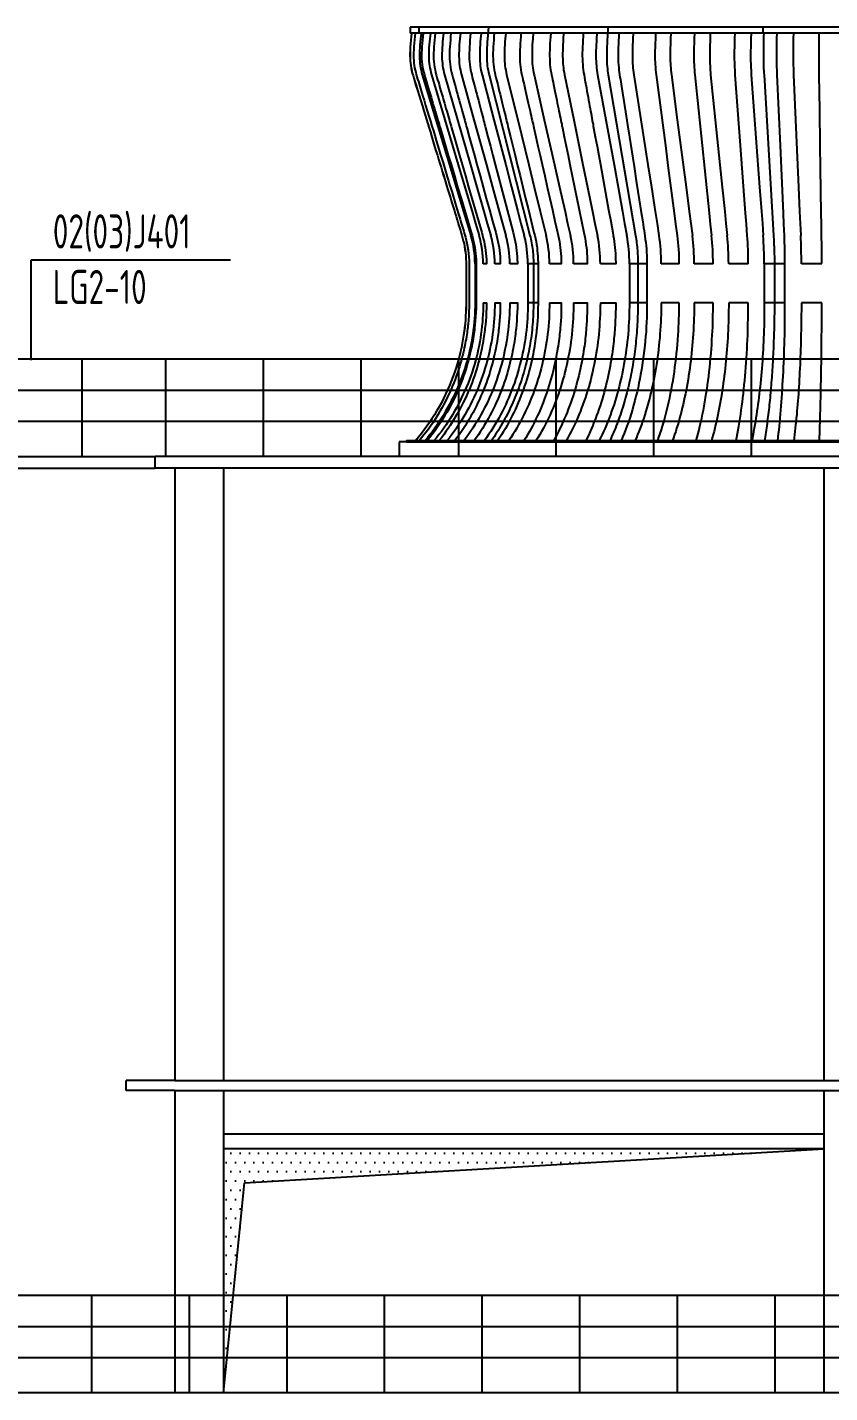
# Model space of a CAD drawing. Extents: x 665703 to 1047784, y -160603 to 92239.
# Drawn here: x 784832 to 793053, y -8425 to 5575 of the extents above; entities that cross this region are included whole.
import ezdxf

# ---------------------------------------------------------------- set-up
doc = ezdxf.new("R2010")
doc.units = 0
doc.header["$LTSCALE"] = 800
doc.layers.get('0').update_dxf_attribs({"linetype": 'CONTINUOUS'})
for name, color, linetype in [('HATCH', 254, 'CONTINUOUS'), ('TEXT', 7, 'CONTINUOUS'), ('中粗', 3, 'CONTINUOUS'), ('粗线', 1, 'CONTINUOUS'), ('细线', 7, 'CONTINUOUS')]:
    doc.layers.add(name, color=color, linetype=linetype)
doc.styles.add('TSSD_Norm', font='Tssdeng.shx', dxfattribs={"bigfont": 'hztxt.shx'})

# ---------------------------------------------------------------- blocks, each defined once
blk = doc.blocks.new('ft')
at = {"color": 7, "linetype": 'Continuous'}
for p, q in [((-4487, 4250), (-4487, 4191)), ((-3731, 4250), (-4487, 4250)), ((-4401, 4250), (-4401, 4191)), ((-4401, 4250), (-4401, 4191)), ((-2493, 4250), (-3731, 4250)), ((-875, 4250), (-2493, 4250)), ((-875, 4250), (-875, 4191)), ((-875, 4250), (-875, 4191)), ((875, 4250), (-875, 4250)), ((-3731, 4191), (-4487, 4191)), ((-2493, 4191), (-3731, 4191)), ((-875, 4191), (-2493, 4191)), ((875, 4191), (-875, 4191)), ((-3680, 3763), (-3261, 2116)), ((-3680, 3763), (-3261, 2116)), ((-2459, 3763), (-2179, 2116)), ((-2459, 3763), (-2179, 2116)), ((-863, 3763), (-765, 2116)), ((-863, 3763), (-765, 2116)), ((-3824, 1826), (-3824, 1426)), ((-3814, 1826), (-3824, 1826)), ((-3225, 1826), (-3283, 1826)), ((-3225, 1826), (-3225, 1426)), ((-3225, 1826), (-3225, 1426)), ((-3178, 1826), (-3225, 1826)), ((-2155, 1826), (-2242, 1826)), ((-2062, 1826), (-2155, 1826)), ((-2155, 1826), (-2155, 1426)), ((-2155, 1826), (-2155, 1426)), ((-1732, 1826), (-1917, 1826)), ((-1385, 1826), (-1578, 1826)), ((-1024, 1826), (-1225, 1826)), ((-757, 1826), (-860, 1826)), ((-757, 1826), (-757, 1426)), ((-648, 1826), (-757, 1826)), ((-757, 1826), (-757, 1426)), ((-271, 1826), (-480, 1826)), ((-3814, 1426), (-3824, 1426)), ((-3225, 1426), (-3283, 1426)), ((-3178, 1426), (-3225, 1426)), ((-2155, 1426), (-2242, 1426)), ((-2062, 1426), (-2155, 1426)), ((-1732, 1426), (-1917, 1426)), ((-1385, 1426), (-1578, 1426)), ((-1024, 1426), (-1225, 1426)), ((-757, 1426), (-860, 1426)), ((-648, 1426), (-757, 1426)), ((-271, 1426), (-480, 1426))]:
    blk.add_line(p, q, dxfattribs=at)
at = {"color": 7, "linetype": 'Continuous', "flags": 128}
for points in [[(-3685, 4250), (-3696, 4131), (-3698, 4101), (-3700, 4071), (-3702, 4041), (-3704, 4011), (-3704, 3981), (-3704, 3950), (-3704, 3927), (-3702, 3903), (-3701, 3880), (-3698, 3856), (-3695, 3833), (-3691, 3809), (-3686, 3786), (-3680, 3763)], [(-2462, 4250), (-2468, 4155), (-2470, 4120), (-2471, 4085), (-2473, 4051), (-2474, 4017), (-2475, 3984), (-2475, 3950), (-2474, 3924), (-2473, 3899), (-2472, 3873), (-2470, 3847), (-2468, 3826), (-2465, 3805), (-2462, 3784), (-2459, 3763)], [(-4474, 4191), (-4478, 4154), (-4482, 4118), (-4485, 4083), (-4488, 4048), (-4490, 4015), (-4491, 3982), (-4491, 3956), (-4490, 3931), (-4489, 3906), (-4486, 3881), (-4483, 3857), (-4479, 3832), (-4474, 3807), (-4467, 3781), (-4459, 3755), (-4451, 3729), (-4444, 3704), (-4429, 3655), (-4414, 3606), (-4397, 3550), (-4380, 3495), (-4364, 3442), (-4349, 3395), (-4335, 3349), (-4322, 3304), (-4308, 3260), (-4295, 3216), (-4282, 3174), (-4267, 3125), (-4252, 3076), (-4238, 3029), (-4224, 2984), (-4210, 2939), (-4197, 2897), (-4185, 2855), (-4172, 2815), (-4160, 2776), (-4149, 2737), (-4137, 2700), (-4126, 2664), (-4115, 2629), (-4105, 2595), (-4095, 2563), (-4086, 2532), (-4077, 2502), (-4068, 2473), (-4061, 2451), (-4054, 2429), (-4048, 2408), (-4042, 2388), (-4036, 2368), (-4027, 2341), (-4019, 2312), (-4009, 2282), (-4001, 2254), (-3992, 2225), (-3983, 2196), (-3974, 2165), (-3966, 2140), (-3958, 2114), (-3951, 2088), (-3944, 2061), (-3937, 2032), (-3932, 2003), (-3927, 1972), (-3923, 1941), (-3919, 1909), (-3917, 1876), (-3916, 1843), (-3916, 1803), (-3916, 1762), (-3916, 1720), (-3916, 1678), (-3916, 1634), (-3916, 1589), (-3916, 1554), (-3916, 1517), (-3916, 1481), (-3916, 1443), (-3916, 1405), (-3917, 1367), (-3918, 1329), (-3920, 1290), (-3923, 1251), (-3926, 1212), (-3931, 1172), (-3936, 1132), (-3941, 1092), (-3948, 1051), (-3955, 1010), (-3964, 968), (-3973, 926), (-3984, 883), (-3995, 840), (-4008, 796), (-4021, 753), (-4036, 709), (-4052, 665), (-4068, 621), (-4086, 577), (-4106, 532), (-4126, 488), (-4147, 444), (-4169, 400), (-4193, 357), (-4218, 313), (-4241, 275), (-4265, 236), (-4291, 198), (-4317, 159), (-4344, 121), (-4373, 84), (-4402, 46), (-4433, 9)], [(-4474, 4191), (-4478, 4154), (-4481, 4118), (-4485, 4083), (-4487, 4048), (-4489, 4015), (-4490, 3982), (-4490, 3956), (-4490, 3931), (-4488, 3906), (-4486, 3881), (-4483, 3857), (-4479, 3832), (-4473, 3807), (-4467, 3781), (-4459, 3755), (-4451, 3729), (-4443, 3704), (-4428, 3655), (-4414, 3606), (-4397, 3550), (-4380, 3495), (-4363, 3442), (-4349, 3395), (-4335, 3349), (-4321, 3304), (-4308, 3260), (-4295, 3216), (-4282, 3174), (-4267, 3125), (-4252, 3076), (-4238, 3029), (-4224, 2984), (-4210, 2939), (-4197, 2897), (-4184, 2855), (-4172, 2815), (-4160, 2776), (-4148, 2737), (-4137, 2700), (-4126, 2664), (-4115, 2629), (-4105, 2595), (-4095, 2563), (-4086, 2532), (-4076, 2502), (-4068, 2473), (-4061, 2451), (-4054, 2429), (-4048, 2408), (-4042, 2388), (-4036, 2368), (-4027, 2341), (-4018, 2312), (-4009, 2282), (-4001, 2254), (-3992, 2225), (-3983, 2196), (-3974, 2165), (-3966, 2140), (-3958, 2114), (-3951, 2088), (-3944, 2061), (-3937, 2032), (-3931, 2003), (-3926, 1972), (-3922, 1941), (-3919, 1909), (-3917, 1876), (-3916, 1843), (-3916, 1803), (-3916, 1762), (-3916, 1720), (-3916, 1678), (-3916, 1634), (-3916, 1589), (-3916, 1554), (-3916, 1517), (-3916, 1481), (-3916, 1443), (-3916, 1405), (-3916, 1367), (-3918, 1329), (-3920, 1290), (-3923, 1251), (-3926, 1212), (-3930, 1172), (-3935, 1132), (-3941, 1092), (-3948, 1051), (-3955, 1010), (-3964, 968), (-3973, 926), (-3984, 883), (-3995, 840), (-4008, 796), (-4021, 753), (-4036, 709), (-4051, 665), (-4068, 621), (-4086, 577), (-4105, 532), (-4126, 488), (-4147, 444), (-4169, 400), (-4193, 357), (-4218, 313), (-4241, 275), (-4265, 236), (-4290, 198), (-4317, 159), (-4344, 121), (-4372, 84), (-4402, 46), (-4432, 9)], [(-4437, 4191), (-4441, 4155), (-4445, 4121), (-4448, 4087), (-4450, 4054), (-4452, 4021), (-4454, 3989), (-4454, 3958), (-4453, 3933), (-4452, 3908), (-4450, 3883), (-4447, 3859), (-4443, 3835), (-4438, 3811), (-4432, 3788), (-4426, 3765), (-4419, 3742), (-4412, 3719), (-4405, 3696), (-4390, 3647), (-4375, 3598), (-4361, 3550), (-4346, 3502), (-4330, 3447), (-4313, 3393), (-4297, 3340), (-4282, 3288), (-4266, 3237), (-4251, 3188), (-4236, 3139), (-4222, 3091), (-4208, 3045), (-4194, 2999), (-4181, 2954), (-4167, 2911), (-4152, 2860), (-4137, 2811), (-4123, 2764), (-4109, 2717), (-4096, 2676), (-4084, 2635), (-4072, 2596), (-4060, 2557), (-4049, 2520), (-4038, 2483), (-4028, 2448), (-4017, 2414), (-4007, 2379), (-3997, 2346), (-3987, 2314), (-3977, 2282), (-3968, 2251), (-3959, 2220), (-3949, 2189), (-3940, 2159), (-3931, 2128), (-3922, 2098), (-3914, 2067), (-3907, 2037), (-3900, 2001), (-3894, 1966), (-3890, 1930), (-3887, 1895), (-3885, 1862), (-3885, 1830), (-3885, 1798), (-3885, 1766), (-3885, 1735), (-3885, 1703), (-3885, 1673), (-3885, 1617), (-3885, 1561), (-3885, 1505), (-3885, 1463), (-3885, 1420), (-3885, 1377), (-3886, 1335), (-3889, 1292), (-3892, 1250), (-3895, 1207), (-3897, 1190), (-3899, 1172), (-3901, 1154), (-3904, 1136), (-3906, 1116), (-3909, 1096), (-3912, 1075), (-3916, 1054), (-3920, 1032), (-3924, 1010), (-3928, 986), (-3934, 962), (-3939, 936), (-3945, 910), (-3952, 884), (-3959, 856), (-3966, 828), (-3975, 800), (-3983, 770), (-3993, 740), (-4004, 707), (-4016, 673), (-4029, 639), (-4042, 603), (-4057, 567), (-4073, 531), (-4089, 496), (-4106, 460), (-4124, 424), (-4142, 387), (-4162, 350), (-4184, 313), (-4206, 275), (-4230, 237), (-4254, 199), (-4281, 161), (-4302, 131), (-4324, 100), (-4348, 70), (-4372, 39), (-4396, 9)], [(-4377, 4191), (-4383, 4131), (-4386, 4101), (-4388, 4071), (-4390, 4041), (-4392, 4011), (-4393, 3981), (-4393, 3950), (-4392, 3927), (-4391, 3903), (-4389, 3880), (-4386, 3856), (-4382, 3833), (-4377, 3809), (-4371, 3786), (-4365, 3763)], [(-4355, 4191), (-4359, 4154), (-4363, 4119), (-4366, 4084), (-4368, 4050), (-4370, 4018), (-4371, 3986), (-4371, 3955), (-4371, 3926), (-4369, 3897), (-4366, 3869), (-4362, 3842), (-4357, 3814), (-4350, 3787), (-4343, 3762), (-4336, 3736), (-4328, 3712), (-4321, 3688), (-4314, 3664), (-4304, 3630), (-4294, 3596), (-4284, 3564), (-4275, 3533), (-4266, 3502), (-4257, 3473), (-4249, 3445), (-4241, 3417), (-4233, 3391), (-4226, 3365), (-4218, 3341), (-4211, 3317), (-4205, 3296), (-4199, 3276), (-4193, 3256), (-4188, 3237), (-4182, 3219), (-4155, 3126), (-4127, 3032), (-4099, 2937), (-4070, 2842), (-4036, 2726), (-4002, 2611), (-3967, 2495), (-3933, 2378), (-3898, 2262), (-3864, 2145), (-3855, 2115), (-3846, 2085), (-3839, 2054), (-3833, 2023), (-3827, 1993), (-3823, 1962), (-3819, 1932), (-3816, 1901), (-3814, 1870), (-3814, 1839), (-3813, 1808), (-3813, 1776), (-3813, 1745), (-3813, 1713), (-3813, 1682), (-3813, 1651), (-3813, 1602), (-3813, 1555), (-3813, 1508), (-3813, 1461), (-3813, 1416), (-3814, 1371), (-3816, 1327), (-3818, 1283), (-3821, 1242), (-3825, 1202), (-3829, 1163), (-3831, 1144), (-3834, 1124), (-3837, 1103), (-3840, 1081), (-3844, 1058), (-3848, 1033), (-3852, 1008), (-3857, 982), (-3863, 955), (-3869, 926), (-3876, 898), (-3883, 868), (-3891, 838), (-3900, 806), (-3909, 775), (-3919, 743), (-3929, 711), (-3941, 677), (-3953, 643), (-3966, 608), (-3980, 575), (-3994, 541), (-4009, 506), (-4025, 471), (-4042, 435), (-4058, 403), (-4076, 370), (-4094, 336), (-4113, 302), (-4133, 269), (-4154, 234), (-4176, 200), (-4197, 168), (-4219, 137), (-4241, 105), (-4265, 73), (-4290, 41), (-4315, 9)], [(-4282, 4191), (-4288, 4131), (-4291, 4101), (-4293, 4071), (-4296, 4041), (-4297, 4011), (-4298, 3981), (-4298, 3950), (-4297, 3927), (-4296, 3903), (-4294, 3880), (-4291, 3856), (-4287, 3833), (-4282, 3809), (-4277, 3786), (-4270, 3763)], [(-4233, 4191), (-4237, 4154), (-4240, 4119), (-4243, 4084), (-4246, 4050), (-4247, 4018), (-4248, 3986), (-4249, 3955), (-4248, 3926), (-4246, 3897), (-4243, 3869), (-4239, 3842), (-4234, 3814), (-4228, 3787), (-4221, 3762), (-4214, 3736), (-4207, 3712), (-4200, 3688), (-4193, 3664), (-4183, 3630), (-4173, 3596), (-4164, 3564), (-4155, 3533), (-4146, 3502), (-4138, 3473), (-4130, 3445), (-4122, 3417), (-4114, 3391), (-4107, 3365), (-4100, 3341), (-4093, 3317), (-4087, 3296), (-4081, 3276), (-4076, 3256), (-4070, 3237), (-4065, 3219), (-4038, 3126), (-4011, 3032), (-3984, 2937), (-3956, 2842), (-3923, 2726), (-3890, 2611), (-3856, 2495), (-3823, 2378), (-3789, 2262), (-3756, 2145), (-3747, 2115), (-3739, 2085), (-3732, 2054), (-3726, 2023), (-3720, 1993), (-3716, 1962), (-3712, 1932), (-3710, 1901), (-3708, 1870), (-3707, 1839), (-3707, 1826), (-3740, 1826)], [(-4148, 4191), (-4154, 4131), (-4157, 4101), (-4159, 4071), (-4161, 4041), (-4162, 4011), (-4163, 3981), (-4163, 3950), (-4163, 3927), (-4161, 3903), (-4159, 3880), (-4156, 3856), (-4153, 3833), (-4148, 3809), (-4143, 3786), (-4137, 3763)], [(-4071, 4191), (-4074, 4154), (-4077, 4119), (-4080, 4084), (-4083, 4050), (-4084, 4018), (-4085, 3986), (-4085, 3955), (-4085, 3926), (-4083, 3897), (-4080, 3869), (-4076, 3842), (-4072, 3814), (-4066, 3787), (-4059, 3762), (-4052, 3736), (-4045, 3712), (-4038, 3688), (-4032, 3664), (-4022, 3630), (-4013, 3596), (-4004, 3564), (-3996, 3533), (-3987, 3502), (-3979, 3473), (-3971, 3445), (-3964, 3417), (-3956, 3391), (-3949, 3365), (-3943, 3341), (-3936, 3317), (-3930, 3296), (-3925, 3276), (-3919, 3256), (-3914, 3237), (-3909, 3219), (-3883, 3126), (-3857, 3032), (-3831, 2937), (-3805, 2842), (-3773, 2726), (-3741, 2611), (-3709, 2495), (-3677, 2378), (-3644, 2262), (-3612, 2145), (-3604, 2115), (-3596, 2085), (-3589, 2054), (-3583, 2023), (-3578, 1993), (-3574, 1962), (-3570, 1932), (-3568, 1901), (-3566, 1870), (-3565, 1839), (-3565, 1826), (-3622, 1826)], [(-3974, 4191), (-3980, 4131), (-3982, 4101), (-3985, 4071), (-3987, 4041), (-3988, 4011), (-3989, 3981), (-3989, 3950), (-3988, 3927), (-3987, 3903), (-3985, 3880), (-3982, 3856), (-3979, 3833), (-3974, 3809), (-3969, 3786), (-3963, 3763)], [(-3869, 4191), (-3873, 4154), (-3876, 4119), (-3878, 4084), (-3881, 4050), (-3882, 4018), (-3883, 3986), (-3883, 3955), (-3883, 3926), (-3881, 3897), (-3878, 3869), (-3875, 3842), (-3870, 3814), (-3865, 3787), (-3858, 3762), (-3852, 3736), (-3845, 3712), (-3839, 3688), (-3833, 3664), (-3824, 3630), (-3815, 3596), (-3806, 3564), (-3798, 3533), (-3790, 3502), (-3783, 3473), (-3775, 3445), (-3768, 3417), (-3761, 3391), (-3754, 3365), (-3748, 3341), (-3742, 3317), (-3736, 3296), (-3731, 3276), (-3726, 3256), (-3721, 3237), (-3716, 3219), (-3692, 3126), (-3667, 3032), (-3642, 2937), (-3617, 2842), (-3587, 2726), (-3556, 2611), (-3526, 2495), (-3496, 2378), (-3465, 2262), (-3434, 2145), (-3426, 2115), (-3419, 2085), (-3412, 2054), (-3407, 2023), (-3402, 1993), (-3398, 1962), (-3395, 1932), (-3392, 1901), (-3391, 1870), (-3390, 1839), (-3390, 1826), (-3469, 1826)], [(-3762, 4191), (-3768, 4131), (-3770, 4101), (-3772, 4071), (-3774, 4041), (-3776, 4011), (-3776, 3981), (-3776, 3950), (-3776, 3927), (-3775, 3903), (-3773, 3880), (-3770, 3856), (-3767, 3833), (-3763, 3809), (-3758, 3786), (-3752, 3763)], [(-3627, 4191), (-3630, 4154), (-3633, 4119), (-3635, 4084), (-3637, 4050), (-3639, 4018), (-3640, 3986), (-3640, 3955), (-3639, 3926), (-3638, 3897), (-3635, 3869), (-3632, 3842), (-3628, 3814), (-3622, 3787), (-3616, 3762), (-3610, 3736), (-3604, 3712), (-3598, 3688), (-3592, 3664), (-3584, 3630), (-3576, 3596), (-3568, 3564), (-3560, 3533), (-3553, 3502), (-3546, 3473), (-3539, 3445), (-3532, 3417), (-3525, 3391), (-3519, 3365), (-3513, 3341), (-3507, 3317), (-3502, 3296), (-3497, 3276), (-3492, 3256), (-3488, 3237), (-3483, 3219), (-3460, 3126), (-3437, 3032), (-3414, 2937), (-3391, 2842), (-3362, 2726), (-3334, 2611), (-3306, 2495), (-3277, 2378), (-3248, 2262), (-3220, 2145), (-3212, 2115), (-3205, 2085), (-3199, 2054), (-3194, 2023), (-3189, 1993), (-3186, 1962), (-3183, 1932), (-3180, 1901), (-3179, 1870), (-3178, 1839), (-3178, 1808), (-3178, 1776), (-3178, 1745), (-3178, 1713), (-3178, 1682), (-3178, 1651), (-3178, 1602), (-3178, 1555), (-3178, 1508), (-3178, 1461), (-3178, 1416), (-3179, 1371), (-3180, 1327), (-3182, 1283), (-3184, 1242), (-3187, 1202), (-3191, 1163), (-3193, 1144), (-3195, 1124), (-3197, 1103), (-3200, 1081), (-3203, 1058), (-3207, 1033), (-3210, 1008), (-3215, 982), (-3219, 955), (-3224, 926), (-3230, 898), (-3236, 868), (-3243, 838), (-3250, 806), (-3257, 775), (-3265, 743), (-3274, 711), (-3284, 677), (-3294, 643), (-3305, 608), (-3316, 575), (-3328, 541), (-3340, 506), (-3353, 471), (-3367, 435), (-3381, 403), (-3395, 370), (-3410, 336), (-3426, 302), (-3442, 269), (-3460, 234), (-3478, 200), (-3495, 168), (-3513, 137), (-3532, 105), (-3552, 73), (-3572, 41), (-3593, 9)], [(-3510, 4191), (-3515, 4131), (-3517, 4101), (-3519, 4071), (-3521, 4041), (-3522, 4011), (-3523, 3981), (-3523, 3950), (-3523, 3927), (-3521, 3903), (-3520, 3880), (-3517, 3856), (-3514, 3833), (-3510, 3809), (-3506, 3786), (-3500, 3763)], [(-3354, 4191), (-3356, 4154), (-3359, 4119), (-3362, 4084), (-3363, 4050), (-3365, 4018), (-3366, 3986), (-3366, 3955), (-3365, 3926), (-3364, 3897), (-3362, 3869), (-3358, 3842), (-3354, 3814), (-3350, 3787), (-3344, 3762), (-3338, 3736), (-3333, 3712), (-3327, 3688), (-3322, 3664), (-3314, 3630), (-3307, 3596), (-3299, 3564), (-3292, 3533), (-3285, 3502), (-3279, 3473), (-3272, 3445), (-3266, 3417), (-3260, 3391), (-3254, 3365), (-3249, 3341), (-3244, 3317), (-3239, 3296), (-3234, 3276), (-3230, 3256), (-3225, 3237), (-3221, 3219), (-3200, 3126), (-3179, 3032), (-3158, 2937), (-3136, 2842), (-3110, 2726), (-3084, 2611), (-3057, 2495), (-3031, 2378), (-3005, 2262), (-2978, 2145), (-2971, 2115), (-2965, 2085), (-2959, 2054), (-2954, 2023), (-2950, 1993), (-2947, 1962), (-2944, 1932), (-2942, 1901), (-2941, 1870), (-2940, 1839), (-2940, 1826), (-3061, 1826)], [(-3228, 4191), (-3233, 4131), (-3235, 4101), (-3237, 4071), (-3239, 4041), (-3240, 4011), (-3240, 3981), (-3240, 3950), (-3240, 3927), (-3239, 3903), (-3237, 3880), (-3235, 3856), (-3232, 3833), (-3229, 3809), (-3224, 3786), (-3219, 3763)], [(-3049, 4191), (-3051, 4154), (-3054, 4119), (-3056, 4084), (-3058, 4050), (-3059, 4018), (-3060, 3986), (-3060, 3955), (-3059, 3926), (-3058, 3897), (-3056, 3869), (-3053, 3842), (-3050, 3814), (-3045, 3787), (-3040, 3762), (-3035, 3736), (-3030, 3712), (-3025, 3688), (-3020, 3664), (-3013, 3630), (-3006, 3596), (-3000, 3564), (-2993, 3533), (-2987, 3502), (-2981, 3473), (-2975, 3445), (-2970, 3417), (-2964, 3391), (-2959, 3365), (-2954, 3341), (-2949, 3317), (-2945, 3296), (-2940, 3276), (-2936, 3256), (-2933, 3237), (-2929, 3219), (-2910, 3126), (-2890, 3032), (-2871, 2937), (-2851, 2842), (-2828, 2726), (-2804, 2611), (-2780, 2495), (-2756, 2378), (-2732, 2262), (-2708, 2145), (-2702, 2115), (-2696, 2085), (-2691, 2054), (-2687, 2023), (-2683, 1993), (-2680, 1962), (-2677, 1932), (-2676, 1901), (-2674, 1870), (-2674, 1839), (-2674, 1826), (-2814, 1826)], [(-2916, 4191), (-2920, 4131), (-2922, 4101), (-2924, 4071), (-2925, 4041), (-2926, 4011), (-2927, 3981), (-2927, 3950), (-2926, 3927), (-2925, 3903), (-2924, 3880), (-2922, 3856), (-2919, 3833), (-2916, 3809), (-2912, 3786), (-2908, 3763)], [(-2715, 4191), (-2717, 4154), (-2719, 4119), (-2721, 4084), (-2723, 4050), (-2724, 4018), (-2725, 3986), (-2725, 3955), (-2724, 3926), (-2723, 3897), (-2721, 3869), (-2719, 3842), (-2716, 3814), (-2712, 3787), (-2707, 3762), (-2703, 3736), (-2698, 3712), (-2694, 3688), (-2690, 3664), (-2683, 3630), (-2677, 3596), (-2671, 3564), (-2666, 3533), (-2660, 3502), (-2655, 3473), (-2650, 3445), (-2645, 3417), (-2640, 3391), (-2635, 3365), (-2631, 3341), (-2626, 3317), (-2623, 3296), (-2619, 3276), (-2615, 3256), (-2612, 3237), (-2609, 3219), (-2592, 3126), (-2574, 3032), (-2557, 2937), (-2540, 2842), (-2519, 2726), (-2498, 2611), (-2477, 2495), (-2455, 2378), (-2434, 2262), (-2413, 2145), (-2407, 2115), (-2402, 2085), (-2398, 2054), (-2394, 2023), (-2390, 1993), (-2388, 1962), (-2385, 1932), (-2384, 1901), (-2383, 1870), (-2382, 1839), (-2382, 1826), (-2540, 1826)], [(-2575, 4191), (-2579, 4131), (-2581, 4101), (-2582, 4071), (-2584, 4041), (-2585, 4011), (-2585, 3981), (-2585, 3950), (-2585, 3927), (-2584, 3903), (-2582, 3880), (-2581, 3856), (-2578, 3833), (-2576, 3809), (-2572, 3786), (-2568, 3763)], [(-2466, 4191), (-2468, 4155), (-2470, 4120), (-2471, 4085), (-2473, 4051), (-2474, 4017), (-2475, 3984), (-2475, 3950), (-2474, 3924), (-2473, 3899), (-2472, 3873), (-2470, 3847), (-2468, 3826), (-2465, 3805), (-2462, 3784), (-2459, 3763)], [(-2349, 4191), (-2351, 4153), (-2353, 4116), (-2354, 4080), (-2356, 4044), (-2357, 4008), (-2357, 3973), (-2357, 3946), (-2357, 3919), (-2356, 3892), (-2354, 3865), (-2352, 3837), (-2349, 3810), (-2346, 3787), (-2342, 3763), (-2339, 3739), (-2335, 3715), (-2331, 3691), (-2327, 3667), (-2324, 3643), (-2303, 3513), (-2283, 3382), (-2262, 3251), (-2242, 3122), (-2222, 2994), (-2195, 2823), (-2168, 2653), (-2142, 2482), (-2124, 2370), (-2106, 2257), (-2102, 2227), (-2097, 2197), (-2092, 2168), (-2088, 2138), (-2083, 2108), (-2079, 2078), (-2075, 2045), (-2071, 2011), (-2068, 1977), (-2066, 1943), (-2064, 1909), (-2063, 1875), (-2062, 1841), (-2062, 1807), (-2062, 1773), (-2062, 1532), (-2062, 1481), (-2062, 1429), (-2062, 1378), (-2063, 1327), (-2065, 1276), (-2067, 1225), (-2069, 1177), (-2072, 1129), (-2076, 1081), (-2080, 1033), (-2085, 986), (-2090, 936), (-2097, 886), (-2103, 837), (-2111, 787), (-2119, 738), (-2127, 690), (-2136, 645), (-2145, 600), (-2154, 555), (-2164, 511), (-2175, 468), (-2187, 422), (-2199, 377), (-2212, 332), (-2225, 288), (-2239, 244), (-2253, 202), (-2267, 162), (-2282, 123), (-2296, 84), (-2312, 46), (-2328, 9)], [(-2204, 4191), (-2207, 4131), (-2208, 4101), (-2210, 4071), (-2211, 4041), (-2212, 4011), (-2212, 3981), (-2212, 3950), (-2212, 3927), (-2211, 3903), (-2210, 3880), (-2208, 3856), (-2206, 3833), (-2204, 3809), (-2201, 3786), (-2198, 3763)], [(-1965, 3763), (-1968, 3788), (-1971, 3814), (-1973, 3840), (-1975, 3867), (-1976, 3893), (-1977, 3920), (-1977, 3946), (-1977, 3973), (-1977, 4009), (-1976, 4046), (-1975, 4082), (-1973, 4136), (-1970, 4191)], [(-1817, 4191), (-1820, 4131), (-1821, 4101), (-1822, 4071), (-1823, 4041), (-1824, 4011), (-1824, 3981), (-1824, 3950), (-1824, 3927), (-1823, 3903), (-1822, 3880), (-1821, 3856), (-1819, 3833), (-1817, 3809), (-1815, 3786), (-1812, 3763)], [(-1568, 3763), (-1571, 3788), (-1573, 3814), (-1575, 3840), (-1576, 3867), (-1577, 3893), (-1578, 3920), (-1578, 3946), (-1578, 3973), (-1578, 4009), (-1577, 4046), (-1576, 4082), (-1575, 4136), (-1573, 4191)], [(-1413, 4191), (-1415, 4131), (-1416, 4101), (-1417, 4071), (-1418, 4041), (-1419, 4011), (-1419, 3981), (-1419, 3950), (-1419, 3927), (-1418, 3903), (-1417, 3880), (-1416, 3856), (-1415, 3833), (-1414, 3809), (-1412, 3786), (-1410, 3763)], [(-1157, 3763), (-1159, 3788), (-1160, 3814), (-1162, 3840), (-1163, 3867), (-1163, 3893), (-1164, 3920), (-1164, 3946), (-1164, 3973), (-1164, 4009), (-1163, 4046), (-1163, 4082), (-1162, 4136), (-1160, 4191)], [(-996, 4191), (-998, 4131), (-998, 4101), (-999, 4071), (-999, 4041), (-1000, 4011), (-1000, 3981), (-1000, 3950), (-1000, 3927), (-1000, 3903), (-999, 3880), (-998, 3856), (-997, 3833), (-996, 3809), (-995, 3786), (-993, 3763)], [(-866, 4191), (-867, 4155), (-867, 4120), (-868, 4085), (-868, 4051), (-869, 4017), (-869, 3984), (-869, 3950), (-869, 3924), (-868, 3899), (-868, 3873), (-867, 3847), (-867, 3826), (-866, 3805), (-865, 3784), (-863, 3763)], [(-866, 4191), (-867, 4155), (-867, 4120), (-868, 4085), (-868, 4051), (-869, 4017), (-869, 3984), (-869, 3950), (-869, 3924), (-868, 3899), (-868, 3873), (-867, 3847), (-867, 3826), (-866, 3805), (-865, 3784), (-863, 3763)], [(-727, 3763), (-728, 3788), (-729, 3814), (-730, 3840), (-730, 3867), (-731, 3893), (-731, 3920), (-731, 3946), (-731, 3973), (-731, 4009), (-731, 4046), (-731, 4082), (-730, 4136), (-729, 4191)], [(-562, 4191), (-563, 4131), (-563, 4101), (-563, 4071), (-564, 4041), (-564, 4011), (-564, 3981), (-564, 3950), (-564, 3927), (-564, 3903), (-563, 3880), (-563, 3856), (-562, 3833), (-562, 3809), (-561, 3786), (-560, 3763)], [(-298, 3763), (-298, 3788), (-298, 3814), (-299, 3840), (-299, 3867), (-299, 3893), (-299, 3920), (-299, 3946), (-299, 3973), (-299, 4009), (-299, 4046), (-299, 4082), (-299, 4136), (-298, 4191)], [(-4365, 3763), (-4225, 3302), (-4086, 2840), (-4016, 2610), (-3941, 2363), (-3904, 2239), (-3867, 2116), (-3867, 2116)], [(-4270, 3763), (-4134, 3302), (-3997, 2840), (-3929, 2610), (-3855, 2363), (-3819, 2239), (-3782, 2116), (-3782, 2116)], [(-4137, 3763), (-4004, 3302), (-3871, 2840), (-3805, 2610), (-3734, 2363), (-3698, 2239), (-3663, 2116), (-3663, 2116)], [(-3963, 3763), (-3836, 3302), (-3708, 2840), (-3645, 2610), (-3576, 2363), (-3542, 2239), (-3508, 2116), (-3508, 2116)], [(-3752, 3763), (-3631, 3302), (-3510, 2840), (-3450, 2610), (-3385, 2363), (-3353, 2239), (-3320, 2116), (-3320, 2116)], [(-3500, 3763), (-3387, 3302), (-3274, 2840), (-3218, 2610), (-3157, 2363), (-3127, 2239), (-3096, 2116), (-3096, 2116)], [(-3219, 3763), (-3115, 3302), (-3011, 2840), (-2958, 2610), (-2902, 2363), (-2875, 2239), (-2847, 2116), (-2847, 2116)], [(-2908, 3763), (-2813, 3302), (-2718, 2840), (-2671, 2610), (-2620, 2363), (-2595, 2239), (-2570, 2116), (-2570, 2116)], [(-2568, 3763), (-2484, 3302), (-2400, 2840), (-2358, 2610), (-2313, 2363), (-2291, 2239), (-2268, 2116), (-2268, 2116)], [(-2198, 3763), (-2125, 3302), (-2053, 2840), (-2017, 2610), (-1978, 2363), (-1959, 2239), (-1939, 2116), (-1939, 2116)], [(-1750, 2116), (-1765, 2231), (-1780, 2346), (-1840, 2807), (-1870, 3038), (-1917, 3400), (-1965, 3763)], [(-1812, 3763), (-1752, 3302), (-1692, 2840), (-1662, 2610), (-1629, 2363), (-1613, 2239), (-1597, 2116), (-1597, 2116)], [(-1399, 2116), (-1411, 2231), (-1423, 2346), (-1470, 2807), (-1494, 3038), (-1531, 3400), (-1568, 3763)], [(-1410, 3763), (-1362, 3302), (-1315, 2840), (-1291, 2610), (-1265, 2363), (-1253, 2239), (-1240, 2116), (-1240, 2116)], [(-1035, 2116), (-1043, 2231), (-1052, 2346), (-1086, 2807), (-1103, 3038), (-1130, 3400), (-1157, 3763)], [(-993, 3763), (-959, 3302), (-925, 2840), (-908, 2610), (-889, 2363), (-880, 2239), (-871, 2116), (-871, 2116)], [(-654, 2116), (-659, 2231), (-664, 2346), (-685, 2807), (-695, 3038), (-711, 3400), (-727, 3763)], [(-560, 3763), (-540, 3302), (-519, 2840), (-509, 2610), (-498, 2363), (-492, 2239), (-487, 2116), (-487, 2116)], [(-273, 2116), (-275, 2231), (-277, 2346), (-283, 2807), (-287, 3038), (-292, 3400), (-298, 3763)], [(-3261, 2116), (-3257, 2097), (-3252, 2078), (-3248, 2059), (-3245, 2040), (-3241, 2021), (-3238, 2001), (-3236, 1982), (-3233, 1963), (-3231, 1943), (-3229, 1924), (-3228, 1904), (-3227, 1885), (-3226, 1865), (-3225, 1846), (-3225, 1826)], [(-3261, 2116), (-3257, 2097), (-3252, 2078), (-3248, 2059), (-3245, 2040), (-3241, 2021), (-3238, 2001), (-3236, 1982), (-3233, 1963), (-3231, 1943), (-3229, 1924), (-3228, 1904), (-3227, 1885), (-3226, 1865), (-3225, 1846), (-3225, 1826)], [(-2179, 2116), (-2176, 2097), (-2173, 2078), (-2170, 2059), (-2168, 2040), (-2166, 2021), (-2164, 2001), (-2162, 1982), (-2160, 1963), (-2159, 1943), (-2158, 1924), (-2157, 1904), (-2156, 1885), (-2155, 1865), (-2155, 1846), (-2155, 1826)], [(-2179, 2116), (-2176, 2097), (-2173, 2078), (-2170, 2059), (-2168, 2040), (-2166, 2021), (-2164, 2001), (-2162, 1982), (-2160, 1963), (-2159, 1943), (-2158, 1924), (-2157, 1904), (-2156, 1885), (-2155, 1865), (-2155, 1846), (-2155, 1826)], [(-765, 2116), (-764, 2097), (-763, 2078), (-762, 2059), (-761, 2040), (-761, 2021), (-760, 2001), (-759, 1982), (-759, 1963), (-758, 1943), (-758, 1924), (-757, 1904), (-757, 1885), (-757, 1865), (-757, 1846), (-757, 1826)], [(-765, 2116), (-764, 2097), (-763, 2078), (-762, 2059), (-761, 2040), (-761, 2021), (-760, 2001), (-759, 1982), (-759, 1963), (-758, 1943), (-758, 1924), (-757, 1904), (-757, 1885), (-757, 1865), (-757, 1846), (-757, 1826)], [(-3283, 1826), (-3283, 1626), (-3283, 1426)], [(-2242, 1826), (-2242, 1626), (-2242, 1426)], [(-860, 1826), (-860, 1626), (-860, 1426)], [(-648, 1426), (-648, 1626), (-648, 1826)], [(-3824, 1426), (-3824, 1386), (-3825, 1346), (-3827, 1305), (-3830, 1265), (-3833, 1225), (-3837, 1185), (-3842, 1145), (-3847, 1105), (-3853, 1065), (-3860, 1026), (-3868, 986), (-3876, 947), (-3885, 908), (-3895, 869), (-3906, 830), (-3917, 791), (-3929, 753), (-3941, 714), (-3955, 676), (-3969, 639), (-3983, 601), (-3999, 564), (-4015, 527), (-4031, 491), (-4049, 454), (-4067, 419), (-4085, 383), (-4105, 348), (-4125, 313), (-4145, 278), (-4167, 243), (-4190, 208), (-4213, 174), (-4237, 140), (-4261, 107), (-4286, 74), (-4312, 41), (-4339, 9)], [(-3740, 1426), (-3740, 1386), (-3741, 1346), (-3743, 1305), (-3746, 1265), (-3749, 1225), (-3753, 1185), (-3758, 1145), (-3763, 1105), (-3769, 1065), (-3776, 1026), (-3783, 986), (-3791, 947), (-3800, 908), (-3810, 869), (-3820, 830), (-3831, 791), (-3843, 753), (-3855, 714), (-3868, 676), (-3882, 639), (-3896, 601), (-3911, 564), (-3927, 527), (-3944, 491), (-3961, 454), (-3978, 419), (-3996, 383), (-4015, 348), (-4035, 313), (-4055, 278), (-4077, 243), (-4099, 208), (-4121, 174), (-4145, 140), (-4169, 107), (-4194, 74), (-4219, 41), (-4245, 9)], [(-3740, 1426), (-3707, 1426), (-3707, 1416), (-3708, 1371), (-3709, 1327), (-3711, 1283), (-3714, 1242), (-3718, 1202), (-3722, 1163), (-3724, 1144), (-3727, 1124), (-3729, 1103), (-3733, 1081), (-3736, 1058), (-3740, 1033), (-3745, 1008), (-3750, 982), (-3755, 955), (-3761, 926), (-3768, 898), (-3775, 868), (-3782, 838), (-3791, 806), (-3800, 775), (-3809, 743), (-3820, 711), (-3831, 677), (-3843, 643), (-3855, 608), (-3868, 575), (-3882, 541), (-3897, 506), (-3912, 471), (-3929, 435), (-3945, 403), (-3962, 370), (-3979, 336), (-3998, 302), (-4017, 269), (-4037, 234), (-4059, 200), (-4079, 168), (-4100, 137), (-4122, 105), (-4145, 73), (-4169, 41), (-4194, 9)], [(-3622, 1426), (-3622, 1386), (-3623, 1346), (-3625, 1305), (-3627, 1265), (-3630, 1225), (-3634, 1185), (-3639, 1145), (-3644, 1105), (-3650, 1065), (-3656, 1026), (-3664, 986), (-3672, 947), (-3680, 908), (-3690, 869), (-3700, 830), (-3710, 791), (-3722, 753), (-3734, 714), (-3746, 676), (-3760, 639), (-3774, 601), (-3788, 564), (-3803, 527), (-3819, 491), (-3836, 454), (-3853, 419), (-3871, 383), (-3889, 348), (-3908, 313), (-3928, 278), (-3949, 243), (-3970, 208), (-3992, 174), (-4015, 140), (-4038, 107), (-4062, 74), (-4087, 41), (-4112, 9)], [(-3622, 1426), (-3565, 1426), (-3565, 1416), (-3566, 1371), (-3567, 1327), (-3570, 1283), (-3572, 1242), (-3576, 1202), (-3580, 1163), (-3582, 1144), (-3584, 1124), (-3587, 1103), (-3590, 1081), (-3593, 1058), (-3597, 1033), (-3602, 1008), (-3606, 982), (-3612, 955), (-3617, 926), (-3624, 898), (-3630, 868), (-3638, 838), (-3646, 806), (-3654, 775), (-3664, 743), (-3673, 711), (-3684, 677), (-3696, 643), (-3708, 608), (-3720, 575), (-3734, 541), (-3748, 506), (-3763, 471), (-3778, 435), (-3794, 403), (-3810, 370), (-3827, 336), (-3844, 302), (-3863, 269), (-3882, 234), (-3903, 200), (-3922, 168), (-3943, 137), (-3964, 105), (-3986, 73), (-4009, 41), (-4033, 9)], [(-3469, 1426), (-3469, 1386), (-3470, 1346), (-3472, 1305), (-3474, 1265), (-3477, 1225), (-3481, 1185), (-3485, 1145), (-3490, 1105), (-3496, 1065), (-3502, 1026), (-3509, 986), (-3517, 947), (-3525, 908), (-3534, 869), (-3544, 830), (-3554, 791), (-3565, 753), (-3576, 714), (-3589, 676), (-3601, 639), (-3615, 601), (-3629, 564), (-3643, 527), (-3659, 491), (-3675, 454), (-3691, 419), (-3708, 383), (-3726, 348), (-3744, 313), (-3763, 278), (-3783, 243), (-3803, 208), (-3825, 174), (-3846, 140), (-3869, 107), (-3892, 74), (-3916, 41), (-3940, 9)], [(-3469, 1426), (-3390, 1426), (-3390, 1416), (-3390, 1371), (-3392, 1327), (-3394, 1283), (-3396, 1242), (-3400, 1202), (-3403, 1163), (-3405, 1144), (-3408, 1124), (-3410, 1103), (-3413, 1081), (-3417, 1058), (-3420, 1033), (-3424, 1008), (-3429, 982), (-3434, 955), (-3439, 926), (-3445, 898), (-3452, 868), (-3459, 838), (-3466, 806), (-3474, 775), (-3483, 743), (-3492, 711), (-3503, 677), (-3513, 643), (-3525, 608), (-3537, 575), (-3550, 541), (-3563, 506), (-3577, 471), (-3592, 435), (-3607, 403), (-3622, 370), (-3638, 336), (-3655, 302), (-3672, 269), (-3691, 234), (-3710, 200), (-3729, 168), (-3748, 137), (-3768, 105), (-3789, 73), (-3811, 41), (-3834, 9)], [(-3283, 1426), (-3283, 1386), (-3284, 1346), (-3286, 1305), (-3288, 1265), (-3291, 1225), (-3294, 1185), (-3298, 1145), (-3303, 1105), (-3308, 1065), (-3315, 1026), (-3321, 986), (-3328, 947), (-3336, 908), (-3345, 869), (-3354, 830), (-3364, 791), (-3374, 753), (-3385, 714), (-3396, 676), (-3409, 639), (-3421, 601), (-3435, 564), (-3449, 527), (-3463, 491), (-3478, 454), (-3494, 419), (-3510, 383), (-3527, 348), (-3544, 313), (-3562, 278), (-3581, 243), (-3601, 208), (-3621, 174), (-3641, 140), (-3663, 107), (-3685, 74), (-3707, 41), (-3730, 9)], [(-3225, 1426), (-3225, 1398), (-3226, 1370), (-3227, 1342), (-3228, 1314), (-3229, 1286), (-3231, 1258), (-3233, 1230), (-3235, 1202), (-3237, 1174), (-3240, 1147), (-3243, 1119), (-3247, 1091), (-3250, 1063), (-3254, 1036), (-3259, 1008), (-3263, 981), (-3268, 953), (-3273, 926), (-3279, 899), (-3285, 872), (-3291, 845), (-3297, 818), (-3304, 791), (-3310, 764), (-3318, 737), (-3325, 711), (-3333, 684), (-3341, 658), (-3349, 632), (-3358, 606), (-3367, 580), (-3376, 554), (-3385, 529), (-3395, 503), (-3405, 478), (-3415, 453), (-3426, 428), (-3436, 403), (-3447, 378), (-3459, 354), (-3470, 329), (-3482, 305), (-3494, 281), (-3506, 257), (-3519, 234), (-3532, 210), (-3545, 187), (-3558, 164), (-3572, 141), (-3585, 119), (-3599, 96), (-3614, 74), (-3628, 52), (-3643, 30), (-3658, 9)], [(-3225, 1426), (-3225, 1398), (-3226, 1370), (-3227, 1342), (-3228, 1314), (-3229, 1286), (-3231, 1258), (-3233, 1230), (-3235, 1202), (-3237, 1174), (-3240, 1147), (-3243, 1119), (-3247, 1091), (-3250, 1063), (-3254, 1036), (-3259, 1008), (-3263, 981), (-3268, 953), (-3273, 926), (-3279, 899), (-3285, 872), (-3291, 845), (-3297, 818), (-3304, 791), (-3310, 764), (-3318, 737), (-3325, 711), (-3333, 684), (-3341, 658), (-3349, 632), (-3358, 606), (-3367, 580), (-3376, 554), (-3385, 529), (-3395, 503), (-3405, 478), (-3415, 453), (-3426, 428), (-3436, 403), (-3447, 378), (-3459, 354), (-3470, 329), (-3482, 305), (-3494, 281), (-3506, 257), (-3519, 234), (-3532, 210), (-3545, 187), (-3558, 164), (-3572, 141), (-3585, 119), (-3599, 96), (-3614, 74), (-3628, 52), (-3643, 30), (-3658, 9)], [(-3061, 1426), (-3062, 1386), (-3063, 1346), (-3064, 1305), (-3066, 1265), (-3069, 1225), (-3072, 1185), (-3076, 1145), (-3080, 1105), (-3085, 1065), (-3091, 1026), (-3097, 986), (-3104, 947), (-3111, 908), (-3119, 869), (-3128, 830), (-3137, 791), (-3147, 753), (-3157, 714), (-3168, 676), (-3179, 639), (-3191, 601), (-3203, 564), (-3217, 527), (-3230, 491), (-3244, 454), (-3259, 419), (-3274, 383), (-3290, 348), (-3306, 313), (-3323, 278), (-3340, 243), (-3359, 208), (-3378, 174), (-3397, 140), (-3417, 107), (-3437, 74), (-3458, 41), (-3480, 9)], [(-3061, 1426), (-2940, 1426), (-2940, 1416), (-2940, 1371), (-2942, 1327), (-2943, 1283), (-2946, 1242), (-2948, 1202), (-2952, 1163), (-2953, 1144), (-2955, 1124), (-2958, 1103), (-2960, 1081), (-2963, 1058), (-2966, 1033), (-2969, 1008), (-2973, 982), (-2978, 955), (-2982, 926), (-2988, 898), (-2993, 868), (-2999, 838), (-3006, 806), (-3013, 775), (-3020, 743), (-3028, 711), (-3037, 677), (-3047, 643), (-3057, 608), (-3067, 575), (-3078, 541), (-3089, 506), (-3101, 471), (-3114, 435), (-3127, 403), (-3140, 370), (-3154, 336), (-3168, 302), (-3184, 269), (-3200, 234), (-3216, 200), (-3232, 168), (-3249, 137), (-3266, 105), (-3285, 73), (-3303, 41), (-3323, 9)], [(-2814, 1426), (-2815, 1386), (-2815, 1346), (-2817, 1305), (-2819, 1265), (-2821, 1225), (-2824, 1185), (-2828, 1145), (-2832, 1105), (-2836, 1065), (-2842, 1026), (-2847, 986), (-2854, 947), (-2860, 908), (-2868, 869), (-2876, 830), (-2884, 791), (-2893, 753), (-2903, 714), (-2912, 676), (-2923, 639), (-2934, 601), (-2945, 564), (-2958, 527), (-2970, 491), (-2983, 454), (-2997, 419), (-3011, 383), (-3025, 348), (-3040, 313), (-3055, 278), (-3072, 243), (-3089, 208), (-3106, 174), (-3124, 140), (-3142, 107), (-3161, 74), (-3181, 41), (-3201, 9)], [(-2814, 1426), (-2674, 1426), (-2674, 1416), (-2674, 1371), (-2675, 1327), (-2677, 1283), (-2679, 1242), (-2681, 1202), (-2684, 1163), (-2686, 1144), (-2688, 1124), (-2690, 1103), (-2692, 1081), (-2694, 1058), (-2697, 1033), (-2700, 1008), (-2704, 982), (-2708, 955), (-2712, 926), (-2717, 898), (-2722, 868), (-2727, 838), (-2733, 806), (-2740, 775), (-2747, 743), (-2754, 711), (-2762, 677), (-2770, 643), (-2780, 608), (-2789, 575), (-2799, 541), (-2809, 506), (-2820, 471), (-2832, 435), (-2843, 403), (-2855, 370), (-2868, 336), (-2881, 302), (-2895, 269), (-2909, 234), (-2924, 200), (-2939, 168), (-2954, 137), (-2970, 105), (-2986, 73), (-3003, 41), (-3021, 9)], [(-2540, 1426), (-2541, 1386), (-2541, 1346), (-2543, 1305), (-2544, 1265), (-2547, 1225), (-2549, 1185), (-2553, 1145), (-2556, 1105), (-2560, 1065), (-2565, 1026), (-2570, 986), (-2576, 947), (-2582, 908), (-2589, 869), (-2596, 830), (-2604, 791), (-2612, 753), (-2620, 714), (-2629, 676), (-2639, 639), (-2649, 601), (-2659, 564), (-2670, 527), (-2682, 491), (-2693, 454), (-2706, 419), (-2718, 383), (-2732, 348), (-2745, 313), (-2759, 278), (-2774, 243), (-2789, 208), (-2805, 174), (-2821, 140), (-2838, 107), (-2855, 74), (-2873, 41), (-2891, 9)], [(-2540, 1426), (-2382, 1426), (-2382, 1416), (-2382, 1371), (-2383, 1327), (-2385, 1283), (-2387, 1242), (-2389, 1202), (-2391, 1163), (-2393, 1144), (-2394, 1124), (-2396, 1103), (-2398, 1081), (-2401, 1058), (-2403, 1033), (-2406, 1008), (-2409, 982), (-2412, 955), (-2416, 926), (-2420, 898), (-2425, 868), (-2430, 838), (-2435, 806), (-2441, 775), (-2447, 743), (-2453, 711), (-2460, 677), (-2468, 643), (-2476, 608), (-2484, 575), (-2493, 541), (-2502, 506), (-2512, 471), (-2523, 435), (-2533, 403), (-2543, 370), (-2554, 336), (-2566, 302), (-2578, 269), (-2591, 234), (-2605, 200), (-2617, 168), (-2631, 137), (-2645, 105), (-2659, 73), (-2675, 41), (-2690, 9)], [(-2242, 1426), (-2242, 1386), (-2243, 1346), (-2244, 1305), (-2246, 1265), (-2248, 1225), (-2250, 1185), (-2253, 1145), (-2256, 1105), (-2260, 1065), (-2264, 1026), (-2269, 986), (-2274, 947), (-2279, 908), (-2285, 869), (-2292, 830), (-2298, 791), (-2306, 753), (-2313, 714), (-2321, 676), (-2330, 639), (-2339, 601), (-2348, 564), (-2358, 527), (-2368, 491), (-2378, 454), (-2389, 419), (-2400, 383), (-2412, 348), (-2424, 313), (-2436, 278), (-2450, 243), (-2463, 208), (-2477, 174), (-2492, 140), (-2507, 107), (-2522, 74), (-2538, 41), (-2554, 9)], [(-2155, 1426), (-2155, 1398), (-2155, 1370), (-2156, 1342), (-2157, 1314), (-2158, 1286), (-2159, 1258), (-2160, 1230), (-2161, 1202), (-2163, 1174), (-2165, 1147), (-2167, 1119), (-2169, 1091), (-2172, 1063), (-2175, 1036), (-2177, 1008), (-2180, 981), (-2184, 953), (-2187, 926), (-2191, 899), (-2195, 872), (-2199, 845), (-2203, 818), (-2207, 791), (-2212, 764), (-2217, 737), (-2222, 711), (-2227, 684), (-2232, 658), (-2238, 632), (-2244, 606), (-2249, 580), (-2256, 554), (-2262, 529), (-2268, 503), (-2275, 478), (-2282, 453), (-2289, 428), (-2296, 403), (-2303, 378), (-2311, 354), (-2319, 329), (-2327, 305), (-2335, 281), (-2343, 257), (-2351, 234), (-2360, 210), (-2368, 187), (-2377, 164), (-2386, 141), (-2396, 119), (-2405, 96), (-2415, 74), (-2424, 52), (-2434, 30), (-2444, 9)], [(-2155, 1426), (-2155, 1398), (-2155, 1370), (-2156, 1342), (-2157, 1314), (-2158, 1286), (-2159, 1258), (-2160, 1230), (-2161, 1202), (-2163, 1174), (-2165, 1147), (-2167, 1119), (-2169, 1091), (-2172, 1063), (-2175, 1036), (-2177, 1008), (-2180, 981), (-2184, 953), (-2187, 926), (-2191, 899), (-2195, 872), (-2199, 845), (-2203, 818), (-2207, 791), (-2212, 764), (-2217, 737), (-2222, 711), (-2227, 684), (-2232, 658), (-2238, 632), (-2244, 606), (-2249, 580), (-2256, 554), (-2262, 529), (-2268, 503), (-2275, 478), (-2282, 453), (-2289, 428), (-2296, 403), (-2303, 378), (-2311, 354), (-2319, 329), (-2327, 305), (-2335, 281), (-2343, 257), (-2351, 234), (-2360, 210), (-2368, 187), (-2377, 164), (-2386, 141), (-2396, 119), (-2405, 96), (-2415, 74), (-2424, 52), (-2434, 30), (-2444, 9)], [(-1917, 1426), (-1917, 1386), (-1917, 1346), (-1918, 1305), (-1920, 1265), (-1921, 1225), (-1924, 1185), (-1926, 1145), (-1929, 1105), (-1932, 1065), (-1936, 1026), (-1940, 986), (-1944, 947), (-1949, 908), (-1954, 869), (-1959, 830), (-1965, 791), (-1971, 753), (-1978, 714), (-1985, 676), (-1992, 639), (-2000, 601), (-2008, 564), (-2016, 527), (-2025, 491), (-2034, 454), (-2043, 419), (-2053, 383), (-2063, 348), (-2073, 313), (-2084, 278), (-2096, 243), (-2107, 208), (-2119, 174), (-2132, 140), (-2145, 107), (-2158, 74), (-2171, 41), (-2185, 9)], [(-1952, 9), (-1939, 46), (-1926, 84), (-1914, 123), (-1902, 162), (-1890, 201), (-1879, 242), (-1868, 283), (-1858, 324), (-1848, 366), (-1838, 409), (-1829, 452), (-1820, 495), (-1811, 539), (-1803, 584), (-1795, 628), (-1788, 674), (-1781, 719), (-1775, 765), (-1769, 811), (-1763, 858), (-1758, 905), (-1754, 952), (-1749, 999), (-1746, 1047), (-1742, 1094), (-1740, 1135), (-1738, 1176), (-1736, 1218), (-1734, 1259), (-1733, 1301), (-1732, 1342), (-1732, 1384), (-1732, 1426), (-1732, 1426)], [(-1578, 1426), (-1579, 1386), (-1579, 1346), (-1580, 1305), (-1581, 1265), (-1582, 1225), (-1584, 1185), (-1586, 1145), (-1589, 1105), (-1591, 1065), (-1594, 1026), (-1598, 986), (-1601, 947), (-1605, 908), (-1609, 869), (-1614, 830), (-1619, 791), (-1624, 753), (-1630, 714), (-1635, 676), (-1641, 639), (-1648, 601), (-1654, 564), (-1661, 527), (-1669, 491), (-1676, 454), (-1684, 419), (-1692, 383), (-1700, 348), (-1709, 313), (-1718, 278), (-1728, 243), (-1737, 208), (-1747, 174), (-1758, 140), (-1768, 107), (-1779, 74), (-1791, 41), (-1802, 9)], [(-1558, 9), (-1548, 46), (-1538, 84), (-1528, 123), (-1519, 162), (-1510, 201), (-1501, 242), (-1492, 283), (-1484, 324), (-1476, 366), (-1468, 409), (-1461, 452), (-1454, 495), (-1447, 539), (-1441, 584), (-1435, 628), (-1429, 674), (-1424, 719), (-1419, 765), (-1414, 811), (-1410, 858), (-1406, 905), (-1402, 952), (-1399, 999), (-1396, 1047), (-1393, 1094), (-1391, 1135), (-1389, 1176), (-1388, 1218), (-1387, 1259), (-1386, 1301), (-1385, 1342), (-1385, 1384), (-1385, 1426), (-1385, 1426)], [(-1225, 1426), (-1225, 1386), (-1226, 1346), (-1226, 1305), (-1227, 1265), (-1228, 1225), (-1230, 1185), (-1231, 1145), (-1233, 1105), (-1235, 1065), (-1238, 1026), (-1240, 986), (-1243, 947), (-1246, 908), (-1250, 869), (-1253, 830), (-1257, 791), (-1261, 753), (-1265, 714), (-1270, 676), (-1275, 639), (-1280, 601), (-1285, 564), (-1291, 527), (-1296, 491), (-1302, 454), (-1308, 419), (-1315, 383), (-1321, 348), (-1328, 313), (-1335, 278), (-1343, 243), (-1351, 208), (-1359, 174), (-1367, 140), (-1375, 107), (-1384, 74), (-1393, 41), (-1402, 9)], [(-1149, 9), (-1142, 46), (-1135, 84), (-1128, 123), (-1121, 162), (-1114, 201), (-1108, 242), (-1102, 283), (-1096, 324), (-1090, 366), (-1085, 409), (-1079, 452), (-1074, 495), (-1069, 539), (-1065, 584), (-1061, 628), (-1056, 674), (-1053, 719), (-1049, 765), (-1046, 811), (-1042, 858), (-1040, 905), (-1037, 952), (-1035, 999), (-1032, 1047), (-1030, 1094), (-1029, 1135), (-1028, 1176), (-1027, 1218), (-1026, 1259), (-1025, 1301), (-1025, 1342), (-1025, 1384), (-1024, 1426), (-1024, 1426)], [(-860, 1426), (-860, 1386), (-861, 1346), (-861, 1305), (-862, 1265), (-862, 1225), (-863, 1185), (-865, 1145), (-866, 1105), (-868, 1065), (-869, 1026), (-871, 986), (-873, 947), (-875, 908), (-878, 869), (-880, 830), (-883, 791), (-886, 753), (-889, 714), (-893, 676), (-896, 639), (-900, 601), (-904, 564), (-908, 527), (-912, 491), (-916, 454), (-921, 419), (-925, 383), (-930, 348), (-935, 313), (-940, 278), (-946, 243), (-951, 208), (-957, 174), (-963, 140), (-969, 107), (-975, 74), (-982, 41), (-988, 9)], [(-757, 1426), (-757, 1398), (-757, 1370), (-757, 1342), (-757, 1314), (-758, 1286), (-758, 1258), (-758, 1230), (-759, 1202), (-760, 1174), (-760, 1147), (-761, 1119), (-762, 1091), (-763, 1063), (-764, 1036), (-765, 1008), (-766, 981), (-767, 953), (-768, 926), (-769, 899), (-771, 872), (-772, 845), (-774, 818), (-775, 791), (-777, 764), (-778, 737), (-780, 711), (-782, 684), (-784, 658), (-786, 632), (-788, 606), (-790, 580), (-792, 554), (-794, 529), (-797, 503), (-799, 478), (-801, 453), (-804, 428), (-806, 403), (-809, 378), (-811, 354), (-814, 329), (-817, 305), (-820, 281), (-823, 257), (-826, 234), (-829, 210), (-832, 187), (-835, 164), (-838, 141), (-841, 119), (-845, 96), (-848, 74), (-851, 52), (-855, 30), (-858, 9)], [(-757, 1426), (-757, 1398), (-757, 1370), (-757, 1342), (-757, 1314), (-758, 1286), (-758, 1258), (-758, 1230), (-759, 1202), (-760, 1174), (-760, 1147), (-761, 1119), (-762, 1091), (-763, 1063), (-764, 1036), (-765, 1008), (-766, 981), (-767, 953), (-768, 926), (-769, 899), (-771, 872), (-772, 845), (-774, 818), (-775, 791), (-777, 764), (-778, 737), (-780, 711), (-782, 684), (-784, 658), (-786, 632), (-788, 606), (-790, 580), (-792, 554), (-794, 529), (-797, 503), (-799, 478), (-801, 453), (-804, 428), (-806, 403), (-809, 378), (-811, 354), (-814, 329), (-817, 305), (-820, 281), (-823, 257), (-826, 234), (-829, 210), (-832, 187), (-835, 164), (-838, 141), (-841, 119), (-845, 96), (-848, 74), (-851, 52), (-855, 30), (-858, 9)], [(-722, 9), (-717, 46), (-713, 84), (-709, 123), (-705, 162), (-701, 201), (-697, 242), (-694, 283), (-690, 324), (-687, 366), (-683, 409), (-680, 452), (-677, 495), (-675, 539), (-672, 584), (-669, 628), (-667, 674), (-664, 719), (-662, 765), (-660, 811), (-658, 858), (-657, 905), (-655, 952), (-654, 999), (-652, 1047), (-651, 1094), (-651, 1135), (-650, 1176), (-649, 1218), (-649, 1259), (-648, 1301), (-648, 1342), (-648, 1384), (-648, 1426), (-648, 1426)], [(-480, 1426), (-480, 1386), (-480, 1346), (-481, 1305), (-481, 1265), (-482, 1225), (-482, 1185), (-483, 1145), (-484, 1105), (-485, 1065), (-486, 1026), (-487, 986), (-488, 947), (-489, 908), (-491, 869), (-493, 830), (-494, 791), (-496, 753), (-498, 714), (-500, 676), (-502, 639), (-504, 601), (-506, 564), (-509, 527), (-511, 491), (-514, 454), (-517, 419), (-519, 383), (-522, 348), (-525, 313), (-528, 278), (-532, 243), (-535, 208), (-539, 174), (-542, 140), (-546, 107), (-550, 74), (-554, 41), (-558, 9)], [(-295, 9), (-293, 46), (-292, 84), (-291, 123), (-290, 162), (-288, 201), (-287, 242), (-286, 283), (-285, 324), (-284, 366), (-283, 409), (-282, 452), (-281, 495), (-280, 539), (-279, 584), (-278, 628), (-278, 674), (-277, 719), (-276, 765), (-275, 811), (-275, 858), (-274, 905), (-274, 952), (-273, 999), (-273, 1047), (-273, 1094), (-272, 1135), (-272, 1176), (-272, 1218), (-272, 1259), (-272, 1301), (-272, 1342), (-271, 1384), (-271, 1426), (-271, 1426)]]:
    blk.add_lwpolyline(points, dxfattribs=at)
at = {"linetype": 'Continuous'}
blk.add_lwpolyline([(-4525, 0), (4525, 0), (4525, 9), (-4525, 9)], close=True, dxfattribs=at)
at = {"color": 7, "linetype": 'Continuous'}
for centre, radius, start, end in [((-4824, 1826), 1000, 0, 16.8407), ((-4758, 1826), 1018, 0, 16.5274), ((-4668, 1826), 1046, 359.9896, 16.0636), ((-4555, 1826), 1087, 359.9838, 15.4487), ((-4424, 1826), 1141, 359.9776, 14.6874), ((-4276, 1827), 1215, 359.9716, 13.7686), ((-4125, 1827), 1311, 359.9665, 12.7319), ((-3980, 1827), 1440, 359.9628, 11.5713), ((-3857, 1827), 1615, 359.9609, 10.2969), ((-3782, 1827), 1866, 359.9612, 8.8948), ((-3999, 1829), 2268, 359.9356, 7.2764), ((-3809, 1827), 2231, 359.9638, 7.4272), ((-4264, 1829), 2879, 359.9455, 5.7209), ((-4036, 1828), 2811, 359.9685, 5.8845), ((-5031, 1829), 4007, 359.9591, 4.1056), ((-4719, 1828), 3858, 359.9753, 4.2818), ((-7450, 1829), 6802, 359.9759, 2.4171), ((-6814, 1828), 6334, 359.9838, 2.6056), ((-22765, 1828), 22494, 0, 0.7323)]:
    blk.add_arc(centre, radius, start, end, dxfattribs=at)

msp = doc.modelspace()

# ---------------------------------------------------------------- hatches: boundary and pattern name
at = {"layer": 'HATCH'}
h = msp.add_hatch(dxfattribs=at)
h.set_pattern_fill('DOTS', color=256, scale=60, style=0)
h.set_pattern_definition([(0, (682855.72, -36543.73), (47.625, 95.25), [0, -95.25])])
h.paths.add_polyline_path([(786843.5, -5925.5), (786843.5, -8425.5), (787058.7, -6273.9), (792993.5, -5925.5)])

# ---------------------------------------------------------------- linework, layer by layer
at = {"layer": 'TEXT'}
for p, q in [((784870.3, 2161.5), (784870.3, 3190.3)), ((784870.3, 3190.3), (786915.3, 3190.3))]:
    msp.add_line(p, q, dxfattribs=at)
at = {"layer": '中粗'}
for p, q in [((788893.5, 1324.5), (788643.5, 1324.5)), ((788643.5, 1324.5), (788643.5, 1174.5)), ((788893.5, 1324.5), (797593.5, 1324.5)), ((784493.5, 1174.5), (786143.5, 1174.5)), ((813643.5, 1174.5), (786143.5, 1174.5)), ((786143.5, 1054.5), (786143.5, 1174.5)), ((784493.5, 1054.5), (786143.5, 1054.5)), ((813643.5, 1054.5), (786143.5, 1054.5)), ((786343.5, 1054.5), (786343.5, -5225.5)), ((786843.5, 1054.5), (786843.5, -5225.5)), ((792993.5, 1054.5), (792993.5, -5225.5)), ((786343.5, -5225.5), (785843.5, -5225.5)), ((785843.5, -5325.5), (785843.5, -5225.5)), ((786343.5, -5225.5), (813443.5, -5225.5)), ((786343.5, -5325.5), (785843.5, -5325.5)), ((786343.5, -5325.5), (786343.5, -8425.5)), ((786343.5, -5325.5), (813443.5, -5325.5)), ((786843.5, -5325.5), (786843.5, -8425.5)), ((792993.5, -5325.5), (792993.5, -8425.5)), ((792993.5, -5775.5), (786843.5, -5775.5)), ((792993.5, -5925.5), (786843.5, -5925.5)), ((786593.5, -8425.5), (784593.5, -8425.5)), ((815193.5, -8425.5), (785303.3, -8425.5))]:
    msp.add_line(p, q, dxfattribs=at)
at = {"layer": '粗线'}
for p, q in [((781793.5, 2174.5), (813543.5, 2174.5)), ((785393.5, 1174.5), (785393.5, 2174.5)), ((786251.9, 1174.5), (786251.9, 2174.5)), ((787251.9, 1174.5), (787251.9, 2174.5)), ((788251.9, 1174.5), (788251.9, 2174.5)), ((788251.9, 1174.5), (788251.9, 2174.5)), ((789251.9, 1174.5), (789251.9, 2174.5)), ((789251.9, 1174.5), (789251.9, 2174.5)), ((790251.9, 1174.5), (790251.9, 2174.5)), ((791251.9, 1174.5), (791251.9, 2174.5)), ((792251.9, 1174.5), (792251.9, 2174.5)), ((792251.9, 1174.5), (792251.9, 2174.5)), ((781793.5, 1854.5), (813543.5, 1854.5)), ((781793.5, 1534.5), (813543.5, 1534.5)), ((784493.5, -7425.5), (815093.5, -7425.5)), ((785493.5, -8425.5), (785493.5, -7425.5)), ((786493.5, -8425.5), (786493.5, -7425.5)), ((787493.5, -8425.5), (787493.5, -7425.5)), ((788493.5, -8425.5), (788493.5, -7425.5)), ((789493.5, -8425.5), (789493.5, -7425.5)), ((790493.5, -8425.5), (790493.5, -7425.5)), ((791493.5, -8425.5), (791493.5, -7425.5)), ((792493.5, -8425.5), (792493.5, -7425.5)), ((784493.5, -7745.5), (815093.5, -7745.5)), ((784493.5, -8065.5), (815093.5, -8065.5))]:
    msp.add_line(p, q, dxfattribs=at)
at = {"layer": '细线'}
for p, q in [((787058.7, -6273.9), (792993.5, -5925.5)), ((786843.5, -8425.5), (787058.7, -6273.9))]:
    msp.add_line(p, q, dxfattribs=at)

# ---------------------------------------------------------------- block references
at = {"linetype": 'Continuous'}
msp.add_blockref('ft', (793243.5, 1324.5), dxfattribs=at)

# ---------------------------------------------------------------- texts
at = {"layer": 'TEXT', "style": 'TSSD_Norm', "width": 0.7}
for s, p in [('02(03)J401', (785092.8, 3307)), ('LG2-10', (785092.8, 2737.3))]:
    msp.add_text(s, height=350, dxfattribs=at).set_placement(p)

doc.saveas('drawing.dxf')
